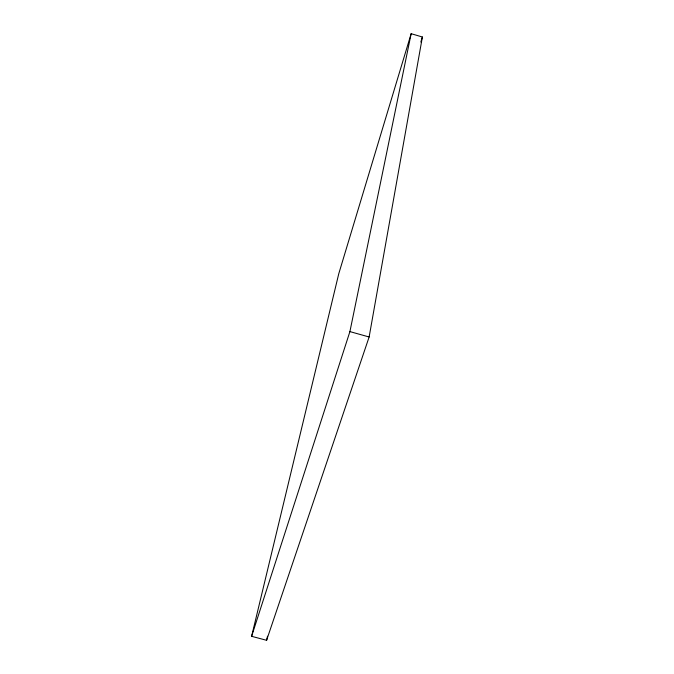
<?xml version="1.0" encoding="UTF-8"?>
<svg xmlns="http://www.w3.org/2000/svg" width="674" height="674" viewBox="0 0 674 674"><rect width="100%" height="100%" fill="white"/><g stroke="black" fill="none" stroke-linecap="round" stroke-linejoin="round"><path stroke-width="1.01" d="M369.133 336.992L422.387 37.003L411.148 33.7L338.778 273.695L251.613 636.307L266.592 640.3L369.133 336.992L349.907 331.6L411.148 33.7M266.592 640.3L267.519 636.197M420.829 42.032L422.387 37.003M251.613 636.307L349.907 331.6"/></g></svg>
